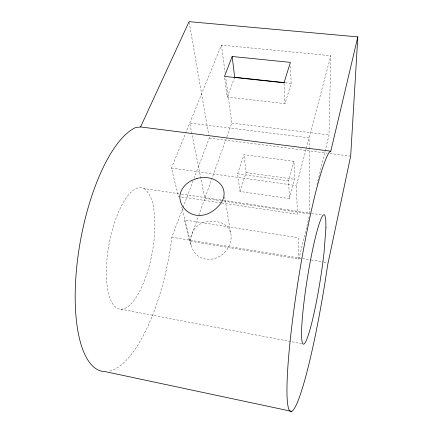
<?xml version="1.0" encoding="UTF-8"?>
<svg xmlns="http://www.w3.org/2000/svg" width="433" height="433" viewBox="0 0 433 433"><rect width="100%" height="100%" fill="white"/><g stroke="black" fill="none" stroke-linecap="round" stroke-linejoin="round"><path stroke-width="0.32" stroke-dasharray="2.17 1.62" d="M316.956 184.582L329.004 134.966L330.796 55.733L221.398 45.102L185.665 133.055M182.802 208.159L171.831 237.224L171.636 239.465A124.774 44.962 -79.7 0 1 108.813 371.276M298.884 259.015L298.175 237.728L184.263 219.877L189.53 241.138L298.884 259.015L309.665 214.611M221.902 203.001L297.395 214.265L296.448 185.584L306.131 148.979M306.304 148.324L330.796 55.733M289.428 198.612L294.608 179.305L293.958 161.303L243.947 154.678L237.609 173.768L240.001 191.467L289.428 198.612L288.6 180.848L293.958 161.303M224.651 77.724L227.26 97.052L284.99 103.633L291.149 83.342L290.511 65.643M240.001 191.467L246.096 172.594L243.947 154.678M189.53 241.138L198.531 215.98M198.758 215.353L231.79 123.059L225.658 77.085M227.26 97.052L234.664 77.263M183.04 207.526L193.053 180.983M194.006 178.456L209.269 138.013L208.803 135.356M221.236 202.898L178.477 196.522L171.436 168.08L185.411 133.683M285.217 82.698L291.149 83.342M231.79 123.059L329.004 134.966M209.269 138.013L327.207 153.147M329.892 153.493L350.665 156.156M246.096 172.594L294.608 179.305M237.609 173.768L288.6 180.848M171.436 168.08L296.448 185.584M144.075 188.544C154.565 197.286 154.18 212.543 154.911 225.019A61.692 21.986 -79.7 0 1 125.759 307.966A61.692 21.986 -79.7 0 1 108.25 249.029A61.692 21.986 -79.7 0 1 144.075 188.544L180.767 193.984M181.432 194.081L222.789 200.214M223.46 200.311L310.845 213.263M311.511 213.361L322.184 214.947M171.831 237.224L301.936 258.458M302.607 258.566L310.613 259.87M311.278 259.979L323.289 261.938M323.954 262.046L327.96 262.701M120.839 309.205L303.127 343.943M191.191 245.343C197.172 267.112 225.945 261.667 230.453 241.863A20.86 18.056 -17.7 0 0 228.5 228.191L225.376 225.111A20.535 14.83 -6.7 0 0 206.016 221.788C195.624 223.672 188.084 235.043 191.191 245.343L181.736 206.963M191.846 133.624L189.73 123.053L309.07 137.867L309.822 213.962L204.836 198.368L191.981 134.284M189.199 22.316L208.69 134.69M224.64 196.663L230.508 232.418M221.398 45.102L225.041 72.419M284.043 83.461L284.99 103.633"/><path stroke-width="0.65" d="M357.82 36.902L350.665 156.156L327.646 265.039A132.736 13.38 -80.9 0 1 293.244 410.051A132.736 13.38 -80.9 0 1 294.678 304.123A132.736 13.38 -80.9 0 1 329.172 152.335L330.801 151.209L357.82 36.902L189.08 21.65L140.568 126.945L135.594 127.562A124.774 44.962 -79.7 0 0 77.594 259.405A124.774 44.962 -79.7 0 0 105.154 371.617L291.701 411.35M232.175 56.496L224.473 76.392L284.016 82.784L290.391 62.363L232.175 56.496L234.664 77.263L284.562 82.627M197.037 178.45L191.7 180.48A22.397 17.742 -13 0 0 179.825 196.365C179.554 205.496 186.867 213.637 195.743 215.169C205.832 216.922 215.087 211.001 220.89 203.201A22.375 17.726 -13 0 0 219.921 183.532A22.375 17.726 -13 0 0 197.031 178.439M140.568 126.945L330.801 151.209M325.93 227.79L324.084 252.087A65.529 6.522 -80.9 0 1 305.422 342.216A65.529 6.522 -80.9 0 1 306.667 282.641A65.529 6.522 -80.9 0 1 324.853 215.342L325.778 219.742L325.93 227.79"/></g></svg>
